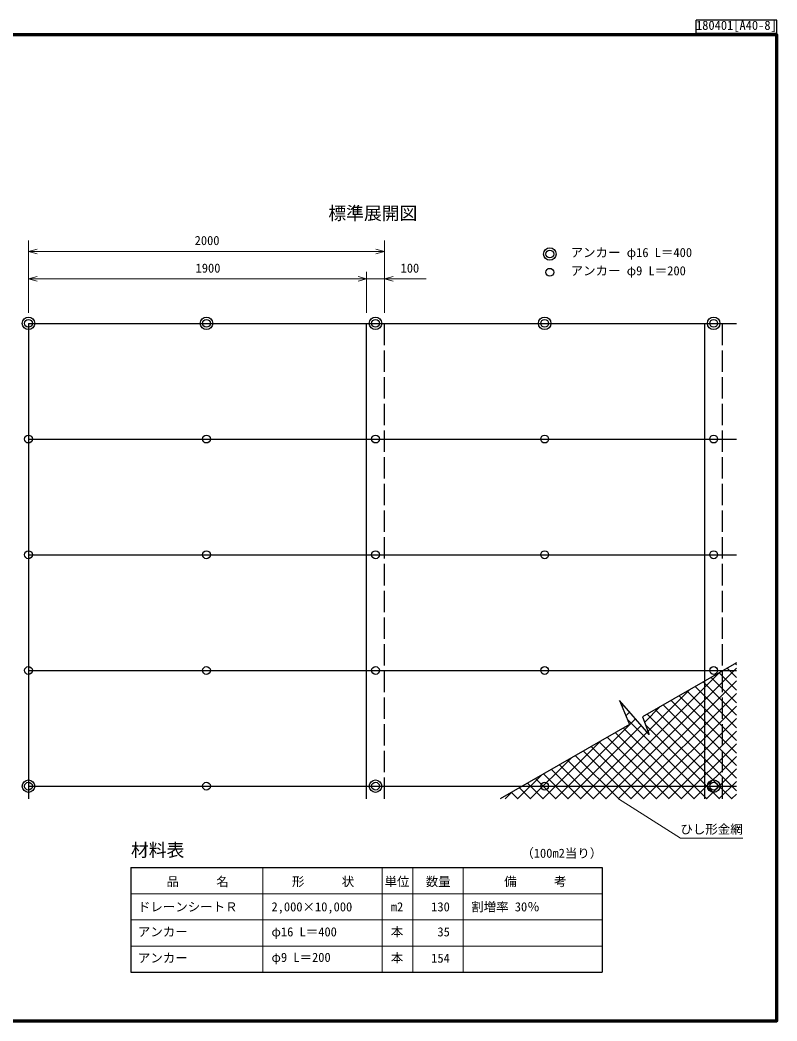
# Model space of a CAD drawing. Units: millimetres, scale not verified. Extents: x 200 to 8200, y 200 to 5824.
# Drawn here: x 3947 to 8200, y 200 to 5824 of the extents above; entities that cross this region are included whole.
import ezdxf
from ezdxf.enums import TextEntityAlignment as Align

# ---------------------------------------------------------------- set-up
doc = ezdxf.new("R2010")
doc.units = ezdxf.units.MM
doc.header["$LTSCALE"] = 20
doc.linetypes.add('DASHED', pattern=[7.5, 6, -1.5])
for name, color, linetype, lineweight in [('C-DOC', 3, 'Continuous', 25), ('C-MTR-FRAM', 5, 'Continuous', 25), ('C-MTR-LINE', 5, 'Continuous', 13), ('C-STR', 7, 'Continuous', 25), ('C-STR-DIM', 1, 'Continuous', 13), ('C-STR-HTXT', 1, 'Continuous', 13), ('C-STR-TXT', 7, 'Continuous', 25), ('C-TTL', 2, 'Continuous', 70)]:
    doc.layers.add(name, color=color, linetype=linetype, lineweight=lineweight)
for name, color, linetype in [('C-MTR', 5, 'Continuous'), ('C-MTR-TXT', 5, 'Continuous'), ('C-TTL-TXT', 7, 'Continuous')]:
    doc.layers.add(name, color=color, linetype=linetype)
doc.styles.add('ＭＳ ゴシック', font='')
doc.styles.get('ＭＳ ゴシック').set_extended_font_data('MS Gothic')

msp = doc.modelspace()

# ---------------------------------------------------------------- linework, layer by layer
at = {"layer": 'C-DOC'}
for p, q in [((8200, 5823.5), (7745, 5823.5)), ((7745, 5750), (7745, 5823.5)), ((8200, 5750), (8200, 5823.5)), ((7745, 5750), (8200, 5750))]:
    msp.add_line(p, q, dxfattribs=at)
at = {"layer": 'C-MTR-FRAM'}
for p, q in [((4570.27, 1061.57), (7218.63, 1061.57)), ((4570.27, 1061.57), (4570.27, 473.57)), ((7218.63, 1061.57), (7218.63, 473.57)), ((4570.27, 473.57), (7218.63, 473.57))]:
    msp.add_line(p, q, dxfattribs=at)
at = {"layer": 'C-MTR-LINE'}
for p, q in [((5312.04, 1061.57), (5312.04, 473.57)), ((5980.93, 1061.98), (5980.93, 473.57)), ((6153.25, 1061.57), (6153.25, 473.57)), ((6437.45, 1061.57), (6437.45, 473.57)), ((4570.27, 914.57), (7218.63, 914.57)), ((4570.27, 767.57), (7218.63, 767.57)), ((4570.27, 620.57), (7218.63, 620.57))]:
    msp.add_line(p, q, dxfattribs=at)
at = {"layer": 'C-STR'}
for p, q in [((3994.45, 4119.33), (4994.45, 4119.33)), ((3994.45, 4119.33), (3994.45, 1447.56)), ((4994.45, 4119.33), (7971.81, 4119.33)), ((5894.45, 1447.56), (5894.45, 4119.33)), ((7794.45, 1447.56), (7794.45, 4119.33)), ((3994.45, 3469.33), (7971.81, 3469.33)), ((3994.45, 2819.33), (7971.81, 2819.33)), ((3994.45, 2169.33), (7971.81, 2169.33)), ((3994.45, 1519.33), (7971.81, 1519.33))]:
    msp.add_line(p, q, dxfattribs=at)
at = {"layer": 'C-STR', "linetype": 'DASHED'}
for p, q in [((5994.45, 1447.56), (5994.45, 4119.33)), ((7894.45, 1447.56), (7894.45, 4119.33))]:
    msp.add_line(p, q, dxfattribs=at)
at = {"layer": 'C-STR', "color": 1}
for p, q in [((7971.81, 2212.6), (7445.07, 1909.01)), ((7971.81, 2200.49), (7964.12, 2208.17)), ((7166.98, 1447.56), (7877.9, 2158.48)), ((7971.81, 2181.68), (7237.69, 1447.56)), ((7971.81, 2059.07), (7874.41, 2156.47)), ((7919.27, 2182.32), (7971.81, 2129.78)), ((7308.41, 1447.56), (7971.81, 2110.96)), ((7971.81, 1917.64), (7784.7, 2104.76)), ((7829.55, 2130.61), (7971.81, 1988.35)), ((7710.99, 2062.28), (7096.27, 1447.56)), ((7971.81, 2040.25), (7379.12, 1447.56)), ((7650.12, 2027.2), (7971.81, 1705.51)), ((7971.81, 1776.22), (7694.98, 2053.05)), ((7739.84, 2078.9), (7971.81, 1846.93)), ((7314.29, 2001.12), (7371.22, 1866.44)), ((7481.45, 1809.94), (7314.29, 2001.12)), ((7338.87, 1973), (7329.95, 1964.08)), ((7449.83, 1447.56), (7971.81, 1969.54)), ((7560.41, 1975.49), (7971.81, 1564.09)), ((7971.81, 1634.8), (7605.27, 2001.34)), ((7371.86, 1935.28), (7350.95, 1914.38)), ((7457.54, 1879.54), (7544.07, 1966.07)), ((7470.7, 1923.78), (7946.92, 1447.56)), ((7971.81, 1493.38), (7515.55, 1949.63)), ((7371.22, 1866.44), (6644.45, 1447.56)), ((7404.84, 1897.55), (6954.85, 1447.56)), ((7025.56, 1447.56), (7437.83, 1859.83)), ((7359.94, 1893.12), (7805.5, 1447.56)), ((7445.07, 1909.01), (7481.45, 1809.94)), ((7876.21, 1447.56), (7462.66, 1861.1)), ((7971.81, 1898.83), (7520.54, 1447.56)), ((7291.27, 1820.37), (7664.07, 1447.56)), ((7734.78, 1447.56), (7336.13, 1846.22)), ((7591.25, 1447.56), (7971.81, 1828.12)), ((6884.14, 1447.56), (7210.25, 1773.67)), ((7201.56, 1768.66), (7522.65, 1447.56)), ((7593.36, 1447.56), (7246.41, 1794.51)), ((7971.81, 1757.41), (7661.96, 1447.56)), ((7310.52, 1447.56), (7066.99, 1691.1)), ((7111.84, 1716.95), (7381.23, 1447.56)), ((7451.94, 1447.56), (7156.7, 1742.8)), ((7043.33, 1677.46), (6813.43, 1447.56)), ((7169.1, 1447.56), (6977.27, 1639.39)), ((7022.13, 1665.24), (7239.81, 1447.56)), ((7732.67, 1447.56), (7971.81, 1686.7)), ((6876.42, 1581.26), (6742.72, 1447.56)), ((7027.68, 1447.56), (6887.56, 1587.68)), ((6932.42, 1613.53), (7098.39, 1447.56)), ((7971.81, 1615.99), (7803.38, 1447.56)), ((6886.26, 1447.56), (6797.84, 1535.97)), ((6842.7, 1561.83), (6956.97, 1447.56)), ((7874.09, 1447.56), (7971.81, 1545.28)), ((6709.51, 1485.06), (6672.01, 1447.56)), ((6708.13, 1484.27), (6744.84, 1447.56)), ((6752.99, 1510.12), (6815.55, 1447.56)), ((7971.81, 1474.57), (7944.8, 1447.56))]:
    msp.add_line(p, q, dxfattribs=at)
at = {"layer": 'C-STR'}
for centre, radius in [((3994.45, 4119.33), 35), ((3994.45, 4119.33), 22), ((3994.45, 4119.33), 22), ((4994.45, 4119.33), 35), ((4994.45, 4119.33), 22), ((5944.45, 4119.33), 35), ((5944.45, 4119.33), 22), ((5944.45, 4119.33), 22), ((5944.45, 4119.33), 22), ((5944.45, 4119.33), 22), ((6894.45, 4119.33), 35), ((6894.45, 4119.33), 22), ((6894.45, 4119.33), 22), ((7844.45, 4119.33), 35), ((7844.45, 4119.33), 22), ((7844.45, 4119.33), 22), ((7844.45, 4119.33), 22), ((7844.45, 4119.33), 22), ((3994.45, 3469.33), 22), ((4994.45, 3469.33), 22), ((5944.45, 3469.33), 22), ((6894.45, 3469.33), 22), ((7844.45, 3469.33), 22), ((3994.45, 2819.33), 22), ((4994.45, 2819.33), 22), ((5944.45, 2819.33), 22), ((6894.45, 2819.33), 22), ((7844.45, 2819.33), 22), ((3994.45, 2169.33), 22), ((4994.45, 2169.33), 22), ((5944.45, 2169.33), 22), ((6894.45, 2169.33), 22), ((7844.45, 2169.33), 22), ((3994.45, 1519.33), 35), ((3994.45, 1519.33), 22), ((3994.45, 1519.33), 22), ((3994.45, 1519.33), 22), ((4994.45, 1519.33), 22), ((4994.45, 1519.33), 22), ((5944.45, 1519.33), 35), ((5944.45, 1519.33), 35), ((5944.45, 1519.33), 22), ((5944.45, 1519.33), 22), ((5944.45, 1519.33), 22), ((5944.45, 1519.33), 22), ((5944.45, 1519.33), 22), ((5944.45, 1519.33), 22), ((6894.45, 1519.33), 22), ((7844.45, 1519.33), 35), ((7844.45, 1519.33), 35), ((7844.45, 1519.33), 22), ((7844.45, 1519.33), 22), ((7844.45, 1519.33), 22), ((7844.45, 1519.33), 22), ((7844.45, 1519.33), 22), ((7844.45, 1519.33), 22)]:
    msp.add_circle(centre, radius, dxfattribs=at)
at = {"layer": 'C-STR-DIM'}
for p, q in [((3994.45, 4179.33), (3994.45, 4584.62)), ((5994.45, 4179.33), (5994.45, 4584.62)), ((3994.45, 4523.27), (5994.45, 4523.27)), ((5894.45, 4179.33), (5894.45, 4408.83)), ((3994.45, 4368.83), (5894.45, 4368.83)), ((5894.45, 4368.83), (6229.11, 4368.83))]:
    msp.add_line(p, q, dxfattribs=at)
for points in [[(4042.75, 4536.21), (3994.45, 4523.27), (4042.75, 4510.33)], [(5946.15, 4510.33), (5994.45, 4523.27), (5946.15, 4536.21)], [(4042.75, 4381.77), (3994.45, 4368.83), (4042.75, 4355.89)], [(5846.15, 4355.89), (5894.45, 4368.83), (5846.15, 4381.77)], [(6042.75, 4381.77), (5994.45, 4368.83), (6042.75, 4355.89)]]:
    msp.add_lwpolyline(points, dxfattribs=at)
at = {"layer": 'C-STR-HTXT'}
for p, q in [((7309.46, 1448.62), (7657.34, 1226.21)), ((7657.34, 1226.21), (8007.34, 1226.21))]:
    msp.add_line(p, q, dxfattribs=at)
at = {"layer": 'C-STR-TXT'}
for centre, radius in [((6923.48, 4508.92), 35), ((6923.48, 4508.92), 22), ((6923.48, 4508.92), 22), ((6923.48, 4508.92), 22), ((6923.48, 4406.42), 22)]:
    msp.add_circle(centre, radius, dxfattribs=at)
at = {"layer": 'C-TTL'}
msp.add_lwpolyline([(200, 200), (8200, 200), (8200, 5740), (200, 5740)], close=True, dxfattribs=at)

# ---------------------------------------------------------------- texts
at = {"layer": 'C-DOC', "style": 'ＭＳ ゴシック'}
msp.add_text('180401[A40-8]', height=51.32, dxfattribs=at).set_placement((7745, 5752.94), align=Align.BOTTOM_LEFT)
at = {"layer": 'C-MTR', "style": 'ＭＳ ゴシック'}
msp.add_text('材料表', height=73.31, dxfattribs=at).set_placement((4570.27, 1101.57), align=Align.BOTTOM_LEFT)
at = {"layer": 'C-MTR-TXT', "style": 'ＭＳ ゴシック'}
for s, p in [('（100m2当り）', (6763.63, 1101.57)), ('アンカー', (4609.47, 660.18)), ('φ16 L＝400', (5359.8, 659.77)), ('アンカー', (4609.47, 513.18)), ('φ9 L＝200', (5359.8, 516.45))]:
    msp.add_text(s, height=51.32, dxfattribs=at).set_placement(p, align=Align.BOTTOM_LEFT)
for s, p in [('\u3000品\u3000\u3000\u3000名\u3000', (4700.04, 983.18)), ('形\u3000\u3000\u3000状\u3000', (5474.55, 983.18)), ('数量', (6226.71, 983.18)), ('\u3000備\u3000\u3000\u3000考\u3000', (6597.28, 983.18)), ('ドレーンシートＲ', (4609.47, 841.39)), ('2,000×10,000', (5359.8, 841.39)), ('割増率 30％', (6482, 841.39))]:
    msp.add_text(s, height=51.32, dxfattribs=at).set_placement(p, align=Align.MIDDLE_LEFT)
for s, p in [('単位', (6065.23, 983.18)), ('m2', (6065.23, 841.39))]:
    msp.add_text(s, height=51.32, dxfattribs=at).set_placement(p, align=Align.MIDDLE_CENTER)
msp.add_text('130', height=51.32, dxfattribs=at).set_placement((6362, 841.39), align=Align.MIDDLE_RIGHT)
for p in [(6065.23, 660.22), (6065.23, 513.68)]:
    msp.add_text('本', height=51.32, dxfattribs=at).set_placement(p, align=Align.BOTTOM_CENTER)
for s, p in [('35', (6362, 659.77)), ('154', (6362, 511.98))]:
    msp.add_text(s, height=51.32, dxfattribs=at).set_placement(p, align=Align.BOTTOM_RIGHT)
at = {"layer": 'C-STR-DIM', "color": 7, "style": 'ＭＳ ゴシック'}
for s, p in [('2000', (4997.97, 4543.88)), ('1900', (5003.26, 4388.83)), ('100', (6137.48, 4388.83))]:
    msp.add_text(s, height=51.32, dxfattribs=at).set_placement(p, align=Align.BOTTOM_CENTER)
at = {"layer": 'C-STR-HTXT', "color": 7, "style": 'ＭＳ ゴシック'}
msp.add_text('ひし形金網', height=51.32, dxfattribs=at).set_placement((7657.34, 1236.21), align=Align.BOTTOM_LEFT)
at = {"layer": 'C-STR-TXT', "style": 'ＭＳ ゴシック'}
for s, p in [('アンカー φ16 L＝400', (7040.56, 4476.42)), ('アンカー φ9 L＝200', (7040.56, 4373.92))]:
    msp.add_text(s, height=51.32, dxfattribs=at).set_placement(p, align=Align.BOTTOM_LEFT)
at = {"layer": 'C-TTL-TXT', "style": 'ＭＳ ゴシック'}
msp.add_text('標準展開図', height=73.31, dxfattribs=at).set_placement((5679.49, 4738.08), align=Align.MIDDLE_LEFT)

doc.saveas('drawing.dxf')
